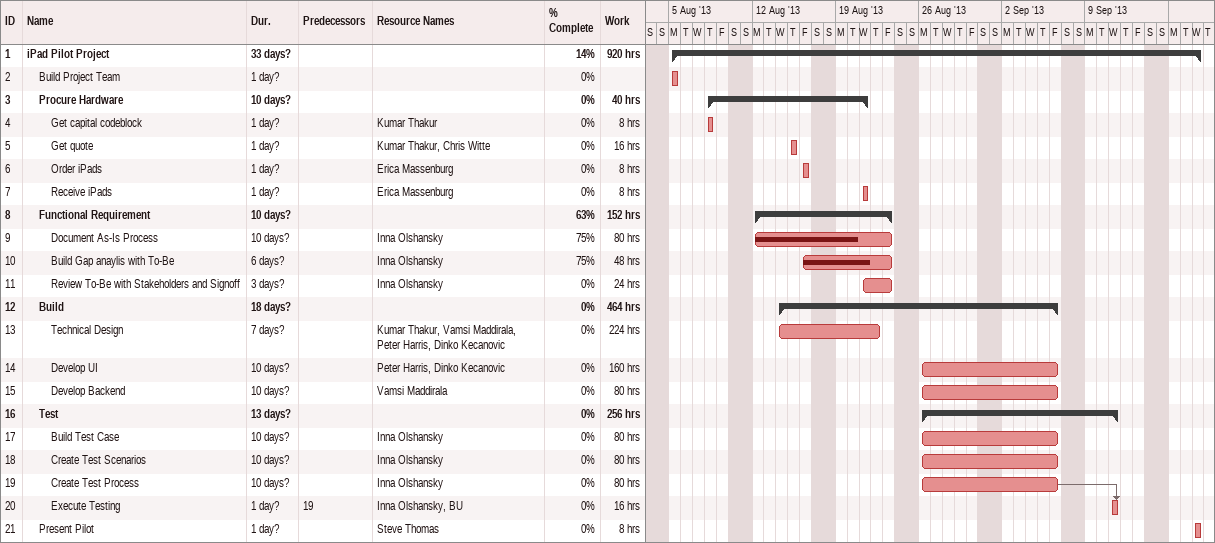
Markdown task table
| ID | Level | Task | Duration | Start | Finish | Predecessors | Resources | % complete | Work (h) |
|---|---|---|---|---|---|---|---|---|---|
| 1 | 1 | **iPad Pilot Project** | 33d? | 2013-08-05 | 2013-09-18 |  |  | 14 | 920 |
| 2 | 2 | Build Project Team | 1d? | 2013-08-05 | 2013-08-05 |  |  | 0 |  |
| 3 | 2 | **Procure Hardware** | 10d? | 2013-08-08 | 2013-08-21 |  |  | 0 | 40 |
| 4 | 3 | Get capital codeblock | 1d? | 2013-08-08 | 2013-08-08 |  | Kumar Thakur | 0 | 8 |
| 5 | 3 | Get quote | 1d? | 2013-08-15 | 2013-08-15 |  | Kumar Thakur, Chris Witte | 0 | 16 |
| 6 | 3 | Order iPads | 1d? | 2013-08-16 | 2013-08-16 |  | Erica Massenburg | 0 | 8 |
| 7 | 3 | Receive iPads | 1d? | 2013-08-21 | 2013-08-21 |  | Erica Massenburg | 0 | 8 |
| 8 | 2 | **Functional Requirement** | 10d? | 2013-08-12 | 2013-08-23 |  |  | 63 | 152 |
| 9 | 3 | Document As-Is Process | 10d? | 2013-08-12 | 2013-08-23 |  | Inna Olshansky | 75 | 80 |
| 10 | 3 | Build Gap anaylis with To-Be | 6d? | 2013-08-16 | 2013-08-23 |  | Inna Olshansky | 75 | 48 |
| 11 | 3 | Review To-Be with Stakeholders and Signoff | 3d? | 2013-08-21 | 2013-08-23 |  | Inna Olshansky | 0 | 24 |
| 12 | 2 | **Build** | 18d? | 2013-08-14 | 2013-09-06 |  |  | 0 | 464 |
| 13 | 3 | Technical Design | 7d? | 2013-08-14 | 2013-08-22 |  | Kumar Thakur, Vamsi Maddirala, Peter Harris, Dinko Kecanovic | 0 | 224 |
| 14 | 3 | Develop UI | 10d? | 2013-08-26 | 2013-09-06 |  | Peter Harris, Dinko Kecanovic | 0 | 160 |
| 15 | 3 | Develop Backend | 10d? | 2013-08-26 | 2013-09-06 |  | Vamsi Maddirala | 0 | 80 |
| 16 | 2 | **Test** | 13d? | 2013-08-26 | 2013-09-11 |  |  | 0 | 256 |
| 17 | 3 | Build Test Case | 10d? | 2013-08-26 | 2013-09-06 |  | Inna Olshansky | 0 | 80 |
| 18 | 3 | Create Test Scenarios | 10d? | 2013-08-26 | 2013-09-06 |  | Inna Olshansky | 0 | 80 |
| 19 | 3 | Create Test Process | 10d? | 2013-08-26 | 2013-09-06 |  | Inna Olshansky | 0 | 80 |
| 20 | 3 | Execute Testing | 1d? | 2013-09-11 | 2013-09-11 | 19 | Inna Olshansky, BU | 0 | 16 |
| 21 | 2 | Present Pilot | 1d? | 2013-09-18 | 2013-09-18 |  | Steve Thomas | 0 | 8 |
